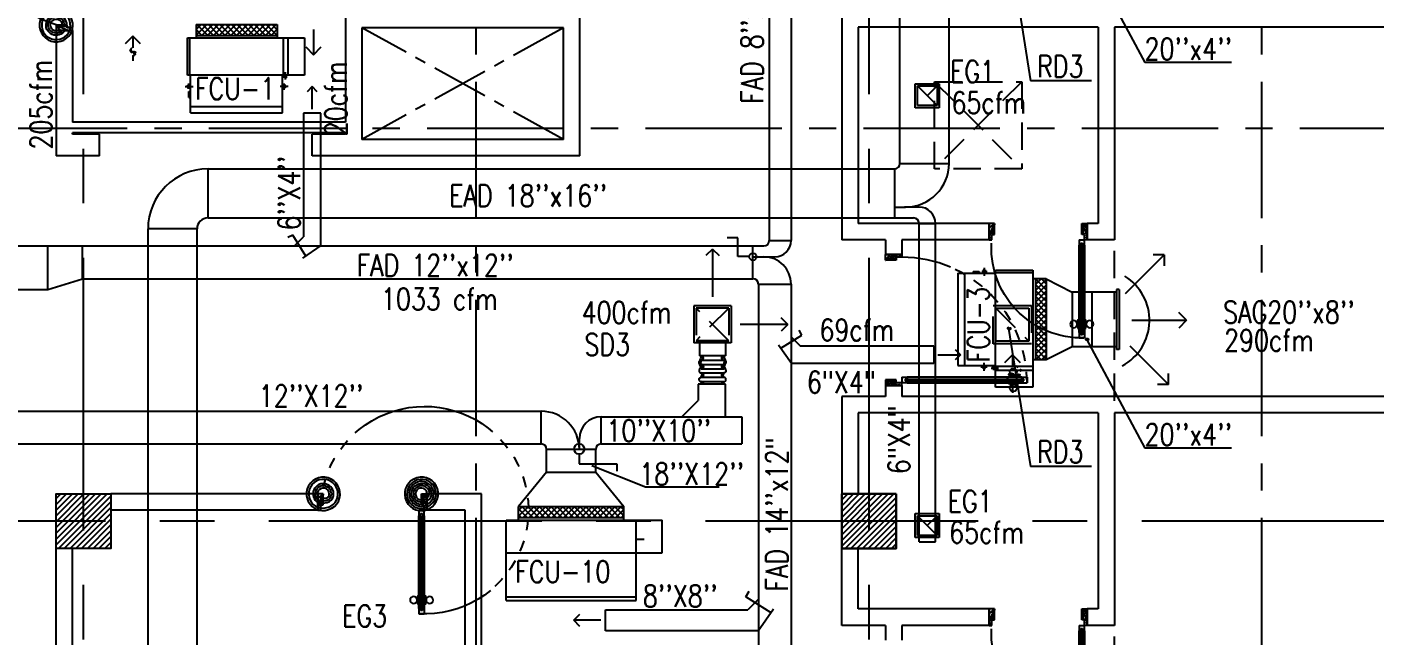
# Model space of a CAD drawing. Extents: x 417866231.7 to 417866328.5, y 43498046.7 to 43498124.2.
# Drawn here: x 417866282.36 to 417866294.72, y 43498089.76 to 43498095.34 of the extents above; entities that cross this region are included whole.
import ezdxf

# ---------------------------------------------------------------- set-up
doc = ezdxf.new("R2010")
doc.units = 0
doc.header["$MEASUREMENT"] = 0
for name, pattern in [('CENTER', [2, 1.25, -0.25, 0.25, -0.25]), ('CENTER2', [1.125, 0.75, -0.125, 0.125, -0.125]), ('CENTERX2', [4, 2.5, -0.5, 0.5, -0.5]), ('HIDDEN', [0.375, 0.25, -0.125])]:
    doc.linetypes.add(name, pattern=pattern)
doc.layers.get('0').update_dxf_attribs({"linetype": 'CONTINUOUS'})
for name, color, linetype in [('AXES', 11, 'CENTERX2'), ('AXES1', 11, 'CENTER'), ('COL', 7, 'CONTINUOUS'), ('DOOR', 9, 'CONTINUOUS'), ('DUCT', 6, 'CONTINUOUS'), ('EXDUCT', 10, 'CONTINUOUS'), ('FCU', 6, 'CONTINUOUS'), ('HAT', 11, 'CONTINUOUS'), ('M-AC-FLEX', 7, 'CONTINUOUS'), ('M-EGU.', 2, 'CONTINUOUS'), ('M-TEXT', 2, 'CONTINUOUS'), ('PSUPPLY', 3, 'HIDDEN'), ('SCD', 2, 'CONTINUOUS'), ('SHAFT', 9, 'CONTINUOUS'), ('TEXT-A', 2, 'CONTINUOUS'), ('WALL', 9, 'CONTINUOUS')]:
    doc.layers.add(name, color=color, linetype=linetype)
doc.styles.add('ROMANS', font='ROMANS.shx', dxfattribs={"width": 0.6})
pattern_1 = [(45, (0, 0), (-26.5165042945, 26.5165042945), [])]

# ---------------------------------------------------------------- blocks, each defined once
blk = doc.blocks.new('DOOR90')
at = {"layer": 'DOOR', "color": 7, "linetype": 'ByBlock'}
for p, q in [((-150, 0), (0, 0)), ((-150, 0), (-150, -25)), ((0, -50), (-114, 0)), ((0, -50), (-40, 0)), ((0, -50), (0, 0)), ((-1000, -25), (-1050, -25)), ((-1050, -75), (-1050, -25)), ((-1050, -25), (-1050, -75)), ((-1000, -75), (-1050, -75)), ((-1000, -42), (-1020, -42)), ((-1020, -42), (-1020, -58)), ((-1000, -58), (-1020, -58)), ((-1000, -25), (-1000, -42)), ((-1000, -58), (-1000, -75)), ((-878, -18), (-968, -18)), ((-968, -25), (-968, -18)), ((-968, -75), (-968, -82)), ((-878, -82), (-968, -82)), ((-955, -9), (-890, -9)), ((-955, -18), (-955, -9)), ((-955, -18), (-890, -18)), ((-955, -82), (-890, -82)), ((-955, -82), (-955, -91)), ((-955, -91), (-890, -91)), ((-890, -18), (-890, -9)), ((-890, -82), (-890, -91)), ((-878, -25), (-878, -18)), ((-878, -75), (-878, -82)), ((-200, -25), (-150, -25)), ((-200, -42), (-200, -25)), ((-180, -42), (-200, -42)), ((-200, -58), (-180, -58)), ((-200, -75), (-200, -58)), ((-150, -75), (-200, -75)), ((-180, -58), (-180, -42)), ((-150, -25), (-100, -25)), ((-150, -75), (-150, -25)), ((-100, -25), (-100, -50)), ((0, -50), (-100, -37)), ((-100, -50), (0, -50)), ((0, -850), (-114, -900)), ((-100, -875), (-100, -850)), ((0, -850), (-100, -863)), ((-100, -850), (0, -850)), ((0, -850), (-40, -900)), ((0, -850), (0, -900)), ((-150, -875), (-100, -875)), ((-150, -900), (-150, -875)), ((-150, -900), (0, -900)), ((0, -900), (-150, -900))]:
    blk.add_line(p, q, dxfattribs=at)
at = {"layer": 'DOOR', "linetype": 'ByBlock'}
for p, q in [((-200, -25), (-1000, -25)), ((-200, -42), (-1000, -42)), ((-200, -58), (-1000, -58)), ((-1000, -75), (-200, -75))]:
    blk.add_line(p, q, dxfattribs=at)
at = {"layer": 'DOOR', "color": 7, "linetype": 'ByBlock'}
for centre in [(-923, 24), (-923, -124)]:
    blk.add_circle(centre, 32.4, dxfattribs=at)
for centre, radius, start, end in [((0, -50), 154, 161.1053, 166.2858), ((0, -50), 94.4, 148.0182, 180), ((0, -50), 134, 158.1598, 169.28), ((0, -50), 114, 154.0838, 167.3774), ((0, -50), 74.4, 137.7764, 180), ((0, -50), 54.4, 113.2074, 180), ((0, -50), 34.4, 90, 180), ((0, -50), 14.4, 90, 180), ((0, -850), 94.4, 180, 211.9818), ((0, -850), 74.4, 180, 222.2236), ((0, -850), 54.4, 180, 246.7926), ((0, -850), 34.4, 180, 270), ((0, -850), 14.4, 180, 270), ((0, -850), 154, 193.7142, 198.8947), ((0, -850), 134, 190.72, 201.8402)]:
    blk.add_arc(centre, radius, start, end, dxfattribs=at)
at = {"layer": 'DOOR', "linetype": 'HIDDEN', "ltscale": 0.5}
blk.add_arc((-222, -50), 828, 178.2701, 275.003, dxfattribs=at)
blk = doc.blocks.new('*X99')
at = {"color": 0}
for p, q in [((245929, 155507), (246411, 155990)), ((245929, 155560), (246358, 155990)), ((245929, 155613), (246305, 155990)), ((245929, 155666), (246252, 155990)), ((245929, 155719), (246199, 155990)), ((245929, 155772), (246146, 155990)), ((245929, 155825), (246093, 155990)), ((245929, 155879), (246040, 155990)), ((245929, 155932), (245987, 155990)), ((245964, 155490), (246429, 155954)), ((246017, 155490), (246429, 155901)), ((246070, 155490), (246429, 155848)), ((246123, 155490), (246429, 155795)), ((246176, 155490), (246429, 155742)), ((246229, 155490), (246429, 155689)), ((246282, 155490), (246429, 155636)), ((246335, 155490), (246429, 155583)), ((246388, 155490), (246429, 155530))]:
    blk.add_line(p, q, dxfattribs=at)
blk = doc.blocks.new('COL50')
at = {"layer": 'COL'}
blk.add_lwpolyline([(-250, 250), (-250, -250), (250, -250), (250, 250)], close=True, dxfattribs=at)
blk = doc.blocks.new('*X73')
at = {"color": 0}
for p, q in [((238729, 155520), (239199, 155990)), ((238729, 155573), (239145, 155990)), ((238729, 155626), (239092, 155990)), ((238729, 155679), (239039, 155990)), ((238729, 155732), (238986, 155990)), ((238729, 155785), (238933, 155990)), ((238729, 155838), (238880, 155990)), ((238729, 155891), (238827, 155990)), ((238729, 155944), (238774, 155990)), ((238752, 155490), (239229, 155967)), ((238805, 155490), (239229, 155914)), ((238858, 155490), (239229, 155861)), ((238911, 155490), (239229, 155808)), ((238964, 155490), (239229, 155755)), ((239017, 155490), (239229, 155702)), ((239070, 155490), (239229, 155649)), ((239123, 155490), (239229, 155596)), ((239176, 155490), (239229, 155542))]:
    blk.add_line(p, q, dxfattribs=at)
blk = doc.blocks.new('DOOR-10')
at = {"layer": 'DOOR', "color": 0, "linetype": 'ByBlock'}
for p, q in [((-83, 1005), (-92, 1005)), ((-92, 1005), (-92, 940)), ((-76, 1018), (-83, 1018)), ((-83, 928), (-83, 1018)), ((-83, 1005), (-83, 940)), ((-26, 1100), (-76, 1100)), ((-76, 1100), (-26, 1100)), ((-76, 1050), (-76, 1100)), ((-59, 1050), (-76, 1050)), ((-43, 1070), (-59, 1070)), ((-59, 1050), (-59, 1070)), ((-43, 1050), (-43, 1070)), ((-26, 1050), (-43, 1050)), ((-26, 1050), (-26, 1100)), ((-26, 1018), (-18, 1018)), ((-18, 928), (-18, 1018)), ((-18, 1005), (-9, 1005)), ((-18, 1005), (-18, 940)), ((-9, 1005), (-9, 940)), ((-83, 940), (-92, 940)), ((-76, 928), (-83, 928)), ((-26, 928), (-18, 928)), ((-18, 940), (-9, 940)), ((-1001, 0), (-1001, 150)), ((-1001, 150), (-976, 150)), ((-1001, 150), (-1001, 0)), ((-976, 150), (-976, 100)), ((-76, 200), (-59, 200)), ((-76, 150), (-76, 200)), ((-76, 150), (-26, 150)), ((-59, 200), (-59, 180)), ((-59, 180), (-43, 180)), ((-43, 200), (-26, 200)), ((-43, 180), (-43, 200)), ((-26, 200), (-26, 150)), ((-1, 150), (-26, 150)), ((-26, 150), (-26, 100)), ((-951, 0), (-1001, 0)), ((-976, 100), (-951, 100)), ((-951, 100), (-951, 0)), ((-51, 100), (-51, 0)), ((-26, 100), (-51, 100)), ((-51, 0), (-1, 0))]:
    blk.add_line(p, q, dxfattribs=at)
at = {"layer": 'DOOR', "linetype": 'ByBlock'}
for p, q in [((-76, 1050), (-76, 200)), ((-59, 200), (-59, 1050)), ((-43, 200), (-43, 1050)), ((-26, 200), (-26, 1050))]:
    blk.add_line(p, q, dxfattribs=at)
at = {"layer": 'DOOR', "color": 9, "linetype": 'ByBlock'}
for p, q in [((-1, 0), (-1, 150)), ((-951, 0), (-1001, 114)), ((-951, 0), (-1001, 40)), ((-951, 0), (-964, 100)), ((-51, 0), (-1, 114)), ((-51, 0), (-37, 100)), ((-51, 0), (-1, 40))]:
    blk.add_line(p, q, dxfattribs=at)
at = {"layer": 'DOOR', "color": 0, "linetype": 'ByBlock'}
for centre in [(-124, 973), (23, 973)]:
    blk.add_circle(centre, 32.4, dxfattribs=at)
at = {"layer": 'DOOR', "linetype": 'HIDDEN', "ltscale": 0.5}
blk.add_arc((-23, 149), 952, 93.1482, 179.9482, dxfattribs=at)
at = {"layer": 'DOOR', "color": 9, "linetype": 'ByBlock'}
for centre, radius, start, end in [((-951, 0), 154, 103.7142, 108.8947), ((-951, 0), 134, 100.72, 111.8402), ((-51, 0), 134, 68.1598, 79.28), ((-51, 0), 154, 71.1053, 76.2858), ((-951, 0), 94.4, 90, 121.9818), ((-951, 0), 74.4, 90, 132.2236), ((-951, 0), 54.4, 90, 156.7926), ((-951, 0), 34.4, 90, 180), ((-951, 0), 14.4, 90, 180), ((-51, 0), 94.4, 58.0182, 90), ((-51, 0), 74.4, 47.7764, 90), ((-51, 0), 54.4, 23.2074, 90), ((-51, 0), 34.4, 0, 90), ((-51, 0), 14.4, 0, 90), ((-51, 0), 114, 64.0838, 77.3774)]:
    blk.add_arc(centre, radius, start, end, dxfattribs=at)
blk = doc.blocks.new('DOOR100')
at = {"layer": 'DOOR', "color": 7, "linetype": 'ByBlock'}
for p, q in [((-75, 1250), (-75, 1300)), ((-75, 1300), (-25, 1300)), ((-25, 1300), (-75, 1300)), ((-58, 1250), (-75, 1250)), ((-58, 1250), (-58, 1270)), ((-42, 1270), (-58, 1270)), ((-42, 1250), (-42, 1270)), ((-25, 1250), (-42, 1250)), ((-25, 1250), (-25, 1300)), ((-91, 1205), (-91, 1140)), ((-82, 1205), (-91, 1205)), ((-82, 1140), (-91, 1140)), ((-82, 1128), (-82, 1218)), ((-75, 1218), (-82, 1218)), ((-82, 1205), (-82, 1140)), ((-75, 1128), (-82, 1128)), ((-25, 1218), (-18, 1218)), ((-25, 1128), (-18, 1128)), ((-18, 1128), (-18, 1218)), ((-18, 1205), (-18, 1140)), ((-18, 1205), (-9, 1205)), ((-18, 1140), (-9, 1140)), ((-9, 1205), (-9, 1140)), ((-1200, 0), (-1200, 150)), ((-1200, 150), (-1175, 150)), ((-1200, 150), (-1200, 0)), ((-1175, 150), (-1175, 100)), ((-75, 200), (-58, 200)), ((-75, 150), (-75, 200)), ((-75, 150), (-25, 150)), ((-58, 200), (-58, 180)), ((-58, 180), (-42, 180)), ((-42, 200), (-25, 200)), ((-42, 180), (-42, 200)), ((-25, 200), (-25, 150)), ((0, 150), (-25, 150)), ((-25, 150), (-25, 100)), ((0, 0), (0, 150)), ((0, 150), (0, 0)), ((-1150, 0), (-1200, 114)), ((-1150, 0), (-1200, 40)), ((-1150, 0), (-1200, 0)), ((-1175, 100), (-1150, 100)), ((-1150, 0), (-1163, 100)), ((-1150, 100), (-1150, 0)), ((-50, 0), (0, 114)), ((-50, 100), (-50, 0)), ((-50, 0), (-37, 100)), ((-25, 100), (-50, 100)), ((-50, 0), (0, 40)), ((-50, 0), (0, 0))]:
    blk.add_line(p, q, dxfattribs=at)
at = {"layer": 'DOOR', "linetype": 'ByBlock'}
for p, q in [((-75, 1250), (-75, 200)), ((-58, 200), (-58, 1250)), ((-42, 200), (-42, 1250)), ((-25, 200), (-25, 1250))]:
    blk.add_line(p, q, dxfattribs=at)
at = {"layer": 'DOOR', "color": 7, "linetype": 'ByBlock'}
for centre in [(-124, 1173), (24, 1173)]:
    blk.add_circle(centre, 32.4, dxfattribs=at)
at = {"layer": 'DOOR', "linetype": 'HIDDEN', "ltscale": 0.5}
blk.add_arc((-25, 150), 1150, 90, 180, dxfattribs=at)
at = {"layer": 'DOOR', "color": 7, "linetype": 'ByBlock'}
for centre, radius, start, end in [((-1150, 0), 154, 103.7142, 108.8947), ((-1150, 0), 134, 100.72, 111.8402), ((-50, 0), 134, 68.1598, 79.28), ((-50, 0), 154, 71.1053, 76.2858), ((-1150, 0), 94.4, 90, 121.9818), ((-1150, 0), 74.4, 90, 132.2236), ((-1150, 0), 54.4, 90, 156.7926), ((-1150, 0), 34.4, 90, 180), ((-1150, 0), 14.4, 90, 180), ((-50, 0), 94.4, 58.0182, 90), ((-50, 0), 74.4, 47.7764, 90), ((-50, 0), 54.4, 23.2074, 90), ((-50, 0), 34.4, 0, 90), ((-50, 0), 14.4, 0, 90), ((-50, 0), 114, 64.0838, 77.3774)]:
    blk.add_arc(centre, radius, start, end, dxfattribs=at)
blk = doc.blocks.new('*X31')
at = {"color": 0}
for p, q in [((-750, 2538), (-672, 2616)), ((-750, 2591), (-725, 2616)), ((-660, 2516), (-750, 2606)), ((-719, 2516), (-619, 2616)), ((-607, 2516), (-707, 2616)), ((-666, 2516), (-566, 2616)), ((-554, 2516), (-654, 2616)), ((-613, 2516), (-513, 2616)), ((-501, 2516), (-601, 2616)), ((-560, 2516), (-460, 2616)), ((-448, 2516), (-548, 2616)), ((-507, 2516), (-407, 2616)), ((-394, 2516), (-494, 2616)), ((-454, 2516), (-354, 2616)), ((-341, 2516), (-441, 2616)), ((-401, 2516), (-301, 2616)), ((-288, 2516), (-388, 2616)), ((-348, 2516), (-248, 2616)), ((-235, 2516), (-335, 2616)), ((-295, 2516), (-195, 2616)), ((-182, 2516), (-282, 2616)), ((-242, 2516), (-142, 2616)), ((-129, 2516), (-229, 2616)), ((-189, 2516), (-89, 2616)), ((-76, 2516), (-176, 2616)), ((-136, 2516), (-36, 2616)), ((-23, 2516), (-123, 2616)), ((-83, 2516), (17, 2616)), ((30, 2516), (-70, 2616)), ((-30, 2516), (70, 2616)), ((83, 2516), (-17, 2616)), ((23, 2516), (123, 2616)), ((136, 2516), (36, 2616)), ((76, 2516), (176, 2616)), ((189, 2516), (89, 2616)), ((129, 2516), (215, 2601)), ((215, 2543), (142, 2616)), ((215, 2596), (195, 2616)), ((-713, 2516), (-750, 2553)), ((182, 2516), (215, 2548))]:
    blk.add_line(p, q, dxfattribs=at)
blk = doc.blocks.new('WAP16')
at = {"color": 6}
for p, q in [((-597, 0), (-597, -737)), ((-597, 0), (597, 0)), ((597, 0), (597, -737)), ((-597, -437), (597, -437)), ((-597, -737), (597, -737))]:
    blk.add_line(p, q, dxfattribs=at)
at = {"color": 3}
for p, q in [((-597, -32), (597, -32)), ((597, -437), (835, -437)), ((835, -437), (835, -737)), ((597, -562), (670, -562)), ((-482, -737), (-482, -862)), ((482, -737), (482, -862)), ((597, -737), (835, -737)), ((-482, -762), (482, -762)), ((-482, -862), (482, -862))]:
    blk.add_line(p, q, dxfattribs=at)
at = {"color": 11}
blk.add_blockref('*X31', (268, -3378), dxfattribs=at)
blk = doc.blocks.new('*X29')
at = {"color": 0}
for p, q in [((16890, -2467), (16943, -2414)), ((16890, -2520), (16990, -2420)), ((16990, -2565), (16890, -2465)), ((16990, -2512), (16892, -2414)), ((16990, -2459), (16945, -2414)), ((16890, -2573), (16990, -2473)), ((16990, -2619), (16890, -2519)), ((16890, -2626), (16990, -2526)), ((16990, -2672), (16890, -2572)), ((16890, -2679), (16990, -2579)), ((16990, -2725), (16890, -2625)), ((16890, -2732), (16990, -2632)), ((16990, -2778), (16890, -2678)), ((16890, -2785), (16990, -2685)), ((16990, -2831), (16890, -2731)), ((16890, -2838), (16990, -2738)), ((16990, -2884), (16890, -2784)), ((16890, -2891), (16990, -2791)), ((16990, -2937), (16890, -2837)), ((16890, -2944), (16990, -2844)), ((16990, -2990), (16890, -2890)), ((16890, -2997), (16990, -2897)), ((16990, -3043), (16890, -2943)), ((16890, -3050), (16990, -2950)), ((16990, -3096), (16890, -2996)), ((16890, -3103), (16990, -3003)), ((16990, -3149), (16890, -3049)), ((16892, -3155), (16990, -3056)), ((16944, -3155), (16890, -3102)), ((16945, -3155), (16990, -3109))]:
    blk.add_line(p, q, dxfattribs=at)
blk = doc.blocks.new('WHE06')
at = {"color": 3}
for p, q in [((689, 622), (346, 622)), ((346, 622), (346, 469)), ((689, 469), (689, 622)), ((60, -422), (60, 422)), ((212, 437), (269, 437)), ((232, 452), (232, 422)), ((232, 452), (252, 452)), ((242, 472), (242, 399)), ((252, 452), (252, 422)), ((305, 448), (373, 448)), ((321, 458), (321, 438)), ((321, 458), (346, 458)), ((321, 438), (346, 438)), ((346, 430), (689, 430)), ((811, 371), (689, 371)), ((711, -371), (711, 371)), ((811, -371), (811, 371)), ((811, -371), (689, -371)), ((142, -437), (142, -422)), ((142, -437), (197, -437)), ((197, -437), (197, -422)), ((221, -437), (269, -437)), ((232, -452), (232, -422)), ((232, -452), (252, -452)), ((242, -472), (242, -399)), ((252, -452), (252, -422)), ((346, -430), (689, -430))]:
    blk.add_line(p, q, dxfattribs=at)
at = {"color": 6}
for p, q in [((0, -422), (0, 422)), ((0, 422), (346, 422)), ((346, 469), (346, -451)), ((689, 469), (346, 469)), ((689, -451), (689, 469)), ((0, -422), (346, -422)), ((346, -451), (689, -451))]:
    blk.add_line(p, q, dxfattribs=at)
at = {"color": 11}
blk.add_blockref('*X29', (-16179, 2784), dxfattribs=at)
blk = doc.blocks.new('*X41')
at = {"color": 0}
for p, q in [((16890, -2467), (16943, -2414)), ((16890, -2520), (16990, -2420)), ((16990, -2565), (16890, -2465)), ((16990, -2512), (16892, -2414)), ((16990, -2459), (16945, -2414)), ((16890, -2573), (16990, -2473)), ((16990, -2619), (16890, -2519)), ((16890, -2626), (16990, -2526)), ((16990, -2672), (16890, -2572)), ((16890, -2679), (16990, -2579)), ((16990, -2725), (16890, -2625)), ((16890, -2732), (16990, -2632)), ((16990, -2778), (16890, -2678)), ((16890, -2785), (16990, -2685)), ((16990, -2831), (16890, -2731)), ((16890, -2838), (16990, -2738)), ((16990, -2884), (16890, -2784)), ((16890, -2891), (16990, -2791)), ((16990, -2937), (16890, -2837)), ((16890, -2944), (16990, -2844)), ((16990, -2990), (16890, -2890)), ((16890, -2997), (16990, -2897)), ((16990, -3043), (16890, -2943)), ((16890, -3050), (16990, -2950)), ((16990, -3096), (16890, -2996)), ((16890, -3103), (16990, -3003)), ((16990, -3149), (16890, -3049)), ((16892, -3155), (16990, -3056)), ((16944, -3155), (16890, -3102)), ((16945, -3155), (16990, -3109))]:
    blk.add_line(p, q, dxfattribs=at)

msp = doc.modelspace()

# ---------------------------------------------------------------- hatches: boundary and pattern name
at = {"layer": 'HAT'}
h = msp.add_hatch(dxfattribs=at)
h.set_pattern_fill('ANSI31', color=256, scale=300, style=0)
h.set_pattern_definition(pattern_1)
h.paths.add_polyline_path([(417866283.467, 43498090.722), (417866283.817, 43498090.722), (417866283.817, 43498091.022), (417866283.467, 43498091.022)])
h = msp.add_hatch(dxfattribs=at)
h.set_pattern_fill('ANSI31', color=256, scale=300, style=0)
h.set_pattern_definition(pattern_1)
h.paths.add_polyline_path([(417866283.837, 43498090.722), (417866284.187, 43498090.722), (417866284.187, 43498091.022), (417866283.837, 43498091.022)])
h = msp.add_hatch(dxfattribs=at)
h.set_pattern_fill('ANSI31', color=256, scale=300, style=0)
h.set_pattern_definition(pattern_1)
h.paths.add_polyline_path([(417866291.037, 43498090.722), (417866291.037, 43498091.022), (417866290.737, 43498091.022), (417866290.737, 43498090.722)])
h.paths.add_polyline_path([(417866291.337, 43498090.722), (417866291.337, 43498091.022), (417866291.037, 43498091.022), (417866291.037, 43498090.722)])
h = msp.add_hatch(dxfattribs=at)
h.set_pattern_fill('ANSI31', color=256, scale=300, style=0)
h.set_pattern_definition(pattern_1)
h.paths.add_polyline_path([(417866283.467, 43498090.402), (417866283.817, 43498090.402), (417866283.817, 43498090.702), (417866283.467, 43498090.702)])
h = msp.add_hatch(dxfattribs=at)
h.set_pattern_fill('ANSI31', color=256, scale=300, style=0)
h.set_pattern_definition(pattern_1)
h.paths.add_polyline_path([(417866283.837, 43498090.402), (417866284.187, 43498090.402), (417866284.187, 43498090.702), (417866283.837, 43498090.702)])
h = msp.add_hatch(dxfattribs=at)
h.set_pattern_fill('ANSI31', color=256, scale=300, style=0)
h.set_pattern_definition(pattern_1)
h.paths.add_polyline_path([(417866291.037, 43498090.402), (417866291.037, 43498090.702), (417866290.737, 43498090.702), (417866290.737, 43498090.402)])
h.paths.add_polyline_path([(417866291.337, 43498090.402), (417866291.337, 43498090.702), (417866291.037, 43498090.702), (417866291.037, 43498090.402)])

# ---------------------------------------------------------------- linework, layer by layer
at = {"layer": 'AXES'}
for p, q in [((417866282.879, 43498046.724), (417866282.879, 43498123.537)), ((417866290.079, 43498046.724), (417866290.079, 43498123.537)), ((417866307.079, 43498090.809), (417866239.039, 43498090.809))]:
    msp.add_line(p, q, dxfattribs=at)
at = {"layer": 'AXES1'}
for p, q in [((417866286.479, 43498053.589), (417866286.479, 43498112.409)), ((417866293.679, 43498053.589), (417866293.679, 43498112.409)), ((417866297.279, 43498094.409), (417866239.039, 43498094.409))]:
    msp.add_line(p, q, dxfattribs=at)
at = {"layer": 'DUCT', "linetype": 'ByBlock'}
for p, q in [((417866289.165, 43498099.302), (417866289.165, 43498093.383)), ((417866289.365, 43498099.292), (417866289.365, 43498093.383)), ((417866288.878, 43498093.408), (417866288.778, 43498093.408)), ((417866288.878, 43498093.236), (417866288.878, 43498093.408)), ((417866289.165, 43498093.383), (417866289.365, 43498093.383)), ((417866273.375, 43498093.333), (417866289.115, 43498093.333)), ((417866282.553, 43498092.933), (417866282.553, 43498093.333)), ((417866282.869, 43498093.033), (417866282.869, 43498093.333)), ((417866288.979, 43498093.236), (417866288.878, 43498093.236)), ((417866289.015, 43498093.033), (417866289.015, 43498093.333)), ((417866289.015, 43498093.233), (417866289.215, 43498093.233)), ((417866282.553, 43498092.933), (417866282.869, 43498093.033)), ((417866282.869, 43498093.033), (417866289.015, 43498093.033)), ((417866289.065, 43498092.983), (417866289.065, 43498089.662)), ((417866289.065, 43498092.983), (417866289.365, 43498092.983)), ((417866289.365, 43498092.983), (417866289.365, 43498084.496)), ((417866273.271, 43498092.933), (417866282.553, 43498092.933)), ((417866280.792, 43498091.817), (417866287.074, 43498091.817)), ((417866287.074, 43498091.517), (417866287.074, 43498091.817)), ((417866287.624, 43498091.517), (417866287.624, 43498091.767)), ((417866287.624, 43498091.767), (417866288.912, 43498091.767)), ((417866288.912, 43498091.767), (417866288.912, 43498091.517)), ((417866280.792, 43498091.517), (417866287.074, 43498091.517)), ((417866287.424, 43498091.467), (417866287.424, 43498091.567)), ((417866287.624, 43498091.517), (417866288.912, 43498091.517)), ((417866287.124, 43498091.258), (417866287.124, 43498091.467)), ((417866287.574, 43498091.467), (417866287.124, 43498091.467)), ((417866287.423, 43498091.424), (417866287.423, 43498091.336)), ((417866287.574, 43498091.258), (417866287.574, 43498091.467)), ((417866287.124, 43498091.258), (417866286.866, 43498090.944)), ((417866287.124, 43498091.258), (417866287.574, 43498091.258)), ((417866287.423, 43498091.336), (417866287.767, 43498091.336)), ((417866287.539, 43498091.32), (417866288.03, 43498091.123)), ((417866287.574, 43498091.258), (417866287.831, 43498090.944)), ((417866287.767, 43498091.336), (417866287.767, 43498091.268)), ((417866288.03, 43498091.123), (417866288.706, 43498091.123))]:
    msp.add_line(p, q, dxfattribs=at)
at = {"layer": 'DUCT'}
for p, q in [((417866285.055, 43498094.552), (417866284.895, 43498094.552)), ((417866284.895, 43498094.552), (417866284.895, 43498093.417)), ((417866285.055, 43498093.337), (417866285.055, 43498094.552)), ((417866284.796, 43498093.432), (417866284.751, 43498093.409)), ((417866284.796, 43498093.432), (417866284.796, 43498093.432)), ((417866284.916, 43498093.24), (417866284.796, 43498093.432)), ((417866284.815, 43498093.337), (417866284.895, 43498093.417)), ((417866285.055, 43498093.337), (417866284.887, 43498093.22)), ((417866289.336, 43498092.614), (417866289.274, 43498092.675)), ((417866289.336, 43498092.614), (417866289.274, 43498092.675)), ((417866289.336, 43498092.614), (417866289.274, 43498092.553)), ((417866289.336, 43498092.614), (417866289.274, 43498092.553)), ((417866289.271, 43498092.395), (417866289.462, 43498092.515)), ((417866289.368, 43498092.496), (417866289.448, 43498092.416)), ((417866289.462, 43498092.515), (417866289.439, 43498092.56)), ((417866289.462, 43498092.515), (417866289.462, 43498092.515)), ((417866289.368, 43498092.256), (417866289.25, 43498092.424)), ((417866289.448, 43498092.416), (417866290.674, 43498092.416)), ((417866290.674, 43498092.416), (417866290.674, 43498092.256)), ((417866290.869, 43498092.384), (417866290.917, 43498092.336)), ((417866288.764, 43498092.324), (417866288.524, 43498092.324)), ((417866290.674, 43498092.256), (417866289.368, 43498092.256)), ((417866290.709, 43498092.336), (417866290.917, 43498092.336)), ((417866290.917, 43498092.336), (417866290.869, 43498092.289)), ((417866288.514, 43498092.067), (417866288.514, 43498091.917)), ((417866288.764, 43498092.067), (417866288.514, 43498092.067)), ((417866288.764, 43498091.767), (417866288.764, 43498092.067)), ((417866288.364, 43498091.767), (417866288.514, 43498091.917)), ((417866288.951, 43498090.114), (417866288.979, 43498090.168)), ((417866288.951, 43498090.114), (417866288.951, 43498090.114)), ((417866289.181, 43498089.97), (417866288.951, 43498090.114)), ((417866289.064, 43498090.092), (417866288.968, 43498089.996)), ((417866289.064, 43498089.804), (417866289.205, 43498090.005)), ((417866287.663, 43498089.804), (417866287.663, 43498089.996)), ((417866287.663, 43498089.996), (417866288.968, 43498089.996)), ((417866289.064, 43498089.804), (417866287.663, 43498089.804))]:
    msp.add_line(p, q, dxfattribs=at)
at = {"layer": 'DUCT', "linetype": 'Continuous'}
for p, q in [((417866291.704, 43498093.031), (417866291.94, 43498092.908)), ((417866292.122, 43498092.908), (417866291.94, 43498092.908)), ((417866291.94, 43498092.908), (417866291.94, 43498092.408)), ((417866292.122, 43498092.908), (417866292.122, 43498092.408)), ((417866292.347, 43498092.908), (417866292.122, 43498092.908)), ((417866291.94, 43498092.408), (417866291.704, 43498092.29)), ((417866292.122, 43498092.408), (417866291.94, 43498092.408)), ((417866292.347, 43498092.408), (417866292.122, 43498092.408))]:
    msp.add_line(p, q, dxfattribs=at)
at = {"layer": 'DUCT', "linetype": 'ByBlock'}
for centre, radius in [((417866289.015, 43498093.234), 0.0334), ((417866287.423, 43498091.471), 0.0466)]:
    msp.add_circle(centre, radius, dxfattribs=at)
for centre, radius, start, end in [((417866289.115, 43498093.383), 0.05, 270, 0), ((417866289.215, 43498093.383), 0.15, 270, 0), ((417866289.115, 43498092.983), 0.25, 0, 90), ((417866289.015, 43498092.983), 0.05, 0, 90), ((417866287.074, 43498091.467), 0.35, 0, 90), ((417866287.624, 43498091.567), 0.2, 90, 180), ((417866287.074, 43498091.467), 0.05, 0, 90), ((417866287.624, 43498091.467), 0.05, 90, 180)]:
    msp.add_arc(centre, radius, start, end, dxfattribs=at)
at = {"layer": 'EXDUCT', "linetype": 'ByBlock'}
for p, q in [((417866290.813, 43498094.09), (417866290.813, 43498105.709)), ((417866290.363, 43498094.09), (417866290.363, 43498100.214)), ((417866290.363, 43498094.09), (417866290.813, 43498094.09)), ((417866284.02, 43498093.59), (417866284.02, 43498094.04)), ((417866284.02, 43498094.04), (417866290.313, 43498094.04)), ((417866290.313, 43498094.04), (417866290.313, 43498093.59)), ((417866284.02, 43498093.59), (417866290.488, 43498093.59)), ((417866290.313, 43498093.69), (417866290.413, 43498093.69)), ((417866290.538, 43498093.69), (417866290.405, 43498093.69)), ((417866283.47, 43498088.387), (417866283.47, 43498093.49)), ((417866283.92, 43498093.49), (417866283.47, 43498093.49)), ((417866283.92, 43498088.387), (417866283.92, 43498093.49)), ((417866290.538, 43498093.54), (417866290.688, 43498093.54)), ((417866290.538, 43498090.621), (417866290.538, 43498093.54)), ((417866290.688, 43498090.621), (417866290.688, 43498093.54)), ((417866290.538, 43498090.621), (417866290.688, 43498090.621))]:
    msp.add_line(p, q, dxfattribs=at)
for centre, radius, start, end in [((417866290.313, 43498094.09), 0.05, 270, 0), ((417866290.413, 43498094.09), 0.4, 270, 0), ((417866284.02, 43498093.49), 0.55, 90, 180), ((417866284.02, 43498093.49), 0.1, 90, 180), ((417866290.488, 43498093.54), 0.05, 0, 90), ((417866290.538, 43498093.54), 0.15, 0, 90)]:
    msp.add_arc(centre, radius, start, end, dxfattribs=at)
at = {"layer": 'FCU', "color": 3}
for p, q in [((417866291.035, 43498093.098), (417866291.035, 43498093.083)), ((417866291.035, 43498093.098), (417866291.09, 43498093.098)), ((417866291.09, 43498093.098), (417866291.09, 43498093.083)), ((417866291.114, 43498093.098), (417866291.162, 43498093.098)), ((417866291.125, 43498093.113), (417866291.145, 43498093.113)), ((417866291.125, 43498093.113), (417866291.125, 43498093.083)), ((417866291.135, 43498093.133), (417866291.135, 43498093.06)), ((417866291.145, 43498093.113), (417866291.145, 43498093.083)), ((417866290.953, 43498093.083), (417866290.953, 43498092.238)), ((417866291.239, 43498093.091), (417866291.582, 43498093.091)), ((417866291.704, 43498093.031), (417866291.582, 43498093.031)), ((417866291.604, 43498093.031), (417866291.604, 43498092.29)), ((417866291.704, 43498093.031), (417866291.704, 43498092.29)), ((417866291.125, 43498092.208), (417866291.125, 43498092.238)), ((417866291.135, 43498092.188), (417866291.135, 43498092.261)), ((417866291.145, 43498092.208), (417866291.145, 43498092.238)), ((417866291.239, 43498092.23), (417866291.582, 43498092.23)), ((417866291.704, 43498092.29), (417866291.582, 43498092.29)), ((417866291.105, 43498092.223), (417866291.162, 43498092.223)), ((417866291.125, 43498092.208), (417866291.145, 43498092.208)), ((417866291.198, 43498092.213), (417866291.266, 43498092.213)), ((417866291.214, 43498092.203), (417866291.214, 43498092.223)), ((417866291.214, 43498092.223), (417866291.239, 43498092.223)), ((417866291.214, 43498092.203), (417866291.239, 43498092.203)), ((417866291.239, 43498092.039), (417866291.239, 43498092.191)), ((417866291.582, 43498092.191), (417866291.582, 43498092.039)), ((417866291.582, 43498092.039), (417866291.239, 43498092.039))]:
    msp.add_line(p, q, dxfattribs=at)
at = {"layer": 'FCU', "color": 6}
for p, q in [((417866291.239, 43498092.191), (417866291.239, 43498093.111)), ((417866291.239, 43498093.111), (417866291.582, 43498093.111)), ((417866291.582, 43498093.111), (417866291.582, 43498092.191)), ((417866290.893, 43498093.083), (417866290.893, 43498092.238)), ((417866290.893, 43498093.083), (417866291.239, 43498093.083)), ((417866290.893, 43498092.238), (417866291.239, 43498092.238)), ((417866291.582, 43498092.191), (417866291.239, 43498092.191))]:
    msp.add_line(p, q, dxfattribs=at)
at = {"layer": 'M-AC-FLEX', "color": 11}
for p, q in [((417866288.541, 43498092.285), (417866288.748, 43498092.285)), ((417866288.541, 43498092.246), (417866288.748, 43498092.246)), ((417866288.541, 43498092.207), (417866288.748, 43498092.207)), ((417866288.541, 43498092.168), (417866288.748, 43498092.168)), ((417866288.541, 43498092.168), (417866288.748, 43498092.168)), ((417866288.541, 43498092.129), (417866288.748, 43498092.129)), ((417866288.541, 43498092.129), (417866288.748, 43498092.129)), ((417866288.541, 43498092.09), (417866288.748, 43498092.09))]:
    msp.add_line(p, q, dxfattribs=at)
at = {"layer": 'M-AC-FLEX'}
for points in [[(417866288.541, 43498092.324, -1), (417866288.541, 43498092.285, 1), (417866288.541, 43498092.246)], [(417866288.541, 43498092.207, 1), (417866288.541, 43498092.246, -1), (417866288.541, 43498092.285)], [(417866288.541, 43498092.285, 1), (417866288.541, 43498092.246)], [(417866288.541, 43498092.246, -1), (417866288.541, 43498092.285)], [(417866288.541, 43498092.246, -1), (417866288.541, 43498092.207, 1), (417866288.541, 43498092.168, -1), (417866288.541, 43498092.129, 0.008922), (417866288.54, 43498092.129, 0.008922)], [(417866288.748, 43498092.324, 1), (417866288.748, 43498092.285, -1), (417866288.748, 43498092.246)], [(417866288.748, 43498092.207, -1), (417866288.748, 43498092.246, 1), (417866288.748, 43498092.285)], [(417866288.748, 43498092.246, 1), (417866288.748, 43498092.207, -1), (417866288.748, 43498092.168, 1), (417866288.748, 43498092.129, -0.008922), (417866288.749, 43498092.129, -0.008922)], [(417866288.748, 43498092.285, -1.000001), (417866288.748, 43498092.246)], [(417866288.748, 43498092.246, 1.000001), (417866288.748, 43498092.285)], [(417866288.56, 43498092.067, 0.461902), (417866288.541, 43498092.09, -1), (417866288.541, 43498092.129, 1), (417866288.541, 43498092.168, -0.008922), (417866288.54, 43498092.168)], [(417866288.729, 43498092.067, -0.461902), (417866288.748, 43498092.09, 1), (417866288.748, 43498092.129, -1), (417866288.748, 43498092.168, 0.008922), (417866288.749, 43498092.168)], [(417866288.541, 43498092.09, -0.461902), (417866288.56, 43498092.067, -0.461902)], [(417866288.748, 43498092.09, 0.461902), (417866288.729, 43498092.067, 0.461902)]]:
    msp.add_lwpolyline(points, format="xyb", dxfattribs=at)
at = {"layer": 'M-EGU.'}
for p, q in [((417866283.331, 43498095.256), (417866283.26, 43498095.185)), ((417866283.402, 43498095.185), (417866283.331, 43498095.256)), ((417866283.331, 43498095.256), (417866283.331, 43498095.149)), ((417866284.987, 43498095.318), (417866284.987, 43498095.087)), ((417866283.331, 43498095.074), (417866283.331, 43498095.031)), ((417866284.916, 43498095.158), (417866284.987, 43498095.087)), ((417866284.987, 43498095.087), (417866285.058, 43498095.158)), ((417866284.975, 43498094.794), (417866284.928, 43498094.747)), ((417866285.022, 43498094.747), (417866284.975, 43498094.794)), ((417866284.975, 43498094.586), (417866284.975, 43498094.794)), ((417866288.644, 43498093.305), (417866288.583, 43498093.244)), ((417866288.644, 43498093.305), (417866288.644, 43498092.866)), ((417866288.644, 43498093.305), (417866288.705, 43498093.244)), ((417866288.815, 43498092.784), (417866288.474, 43498092.784)), ((417866288.474, 43498092.784), (417866288.474, 43498092.444)), ((417866288.815, 43498092.784), (417866288.815, 43498092.444)), ((417866291.243, 43498092.761), (417866291.543, 43498092.761)), ((417866291.243, 43498092.461), (417866291.243, 43498092.761)), ((417866291.543, 43498092.761), (417866291.543, 43498092.461)), ((417866289.336, 43498092.614), (417866288.897, 43498092.614)), ((417866288.815, 43498092.444), (417866288.474, 43498092.444)), ((417866288.524, 43498092.444), (417866288.524, 43498092.324)), ((417866288.764, 43498092.444), (417866288.764, 43498092.324)), ((417866291.543, 43498092.461), (417866291.243, 43498092.461)), ((417866291.323, 43498092.263), (417866291.394, 43498092.334)), ((417866291.394, 43498092.334), (417866291.464, 43498092.263)), ((417866291.394, 43498092.334), (417866291.394, 43498092.233)), ((417866291.394, 43498092.074), (417866291.394, 43498091.985)), ((417866287.372, 43498089.9), (417866287.429, 43498089.956)), ((417866287.621, 43498089.9), (417866287.372, 43498089.9)), ((417866287.429, 43498089.843), (417866287.372, 43498089.9))]:
    msp.add_line(p, q, dxfattribs=at)
at = {"layer": 'M-EGU.', "linetype": 'HIDDEN'}
for p, q in [((417866292.329, 43498091.913), (417866292.329, 43498093.368)), ((417866292.329, 43498091.913), (417866292.329, 43498093.326)), ((417866288.795, 43498092.764), (417866288.494, 43498092.764)), ((417866288.795, 43498092.764), (417866288.494, 43498092.464)), ((417866288.795, 43498092.464), (417866288.494, 43498092.764)), ((417866288.494, 43498092.764), (417866288.494, 43498092.464)), ((417866288.795, 43498092.764), (417866288.795, 43498092.464)), ((417866291.218, 43498092.786), (417866291.568, 43498092.786)), ((417866291.218, 43498092.436), (417866291.218, 43498092.786)), ((417866291.243, 43498092.761), (417866291.543, 43498092.461)), ((417866291.568, 43498092.786), (417866291.568, 43498092.436)), ((417866288.795, 43498092.464), (417866288.494, 43498092.464)), ((417866291.568, 43498092.436), (417866291.218, 43498092.436)), ((417866292.329, 43498088.378), (417866292.329, 43498089.833)), ((417866292.329, 43498088.378), (417866292.329, 43498089.791))]:
    msp.add_line(p, q, dxfattribs=at)
at = {"layer": 'M-EGU.', "color": 2}
for p, q in [((417866292.431, 43498092.898), (417866292.785, 43498093.251)), ((417866292.785, 43498093.251), (417866292.685, 43498093.251)), ((417866292.785, 43498093.251), (417866292.785, 43498093.151)), ((417866292.488, 43498092.651), (417866292.988, 43498092.651)), ((417866292.988, 43498092.651), (417866292.918, 43498092.722)), ((417866292.988, 43498092.651), (417866292.918, 43498092.58)), ((417866292.471, 43498092.418), (417866292.825, 43498092.064)), ((417866292.825, 43498092.064), (417866292.825, 43498092.164)), ((417866292.825, 43498092.064), (417866292.725, 43498092.064))]:
    msp.add_line(p, q, dxfattribs=at)
at = {"layer": 'M-EGU.', "color": 7}
for p, q in [((417866292.372, 43498092.933), (417866292.347, 43498092.933)), ((417866292.347, 43498092.933), (417866292.347, 43498092.383)), ((417866292.372, 43498092.933), (417866292.372, 43498092.383)), ((417866292.372, 43498092.383), (417866292.347, 43498092.383))]:
    msp.add_line(p, q, dxfattribs=at)
at = {"layer": 'M-EGU.'}
msp.add_lwpolyline([(417866283.331, 43498095.074, 0.187862), (417866283.35, 43498095.085, 0.202645), (417866283.355, 43498095.105, 0.616915), (417866283.329, 43498095.113, -0.668708), (417866283.306, 43498095.123, -0.194285), (417866283.313, 43498095.141, -0.186051), (417866283.331, 43498095.149)], format="xyb", dxfattribs=at)
for centre, radius, start, end in [((417866291.406, 43498092.164), 0.0704, 56.0679, 99.9416), ((417866291.384, 43498092.13), 0.0355, 39.0979, 184.6011), ((417866291.403, 43498092.131), 0.0545, 184.6012, 220.2112), ((417866291.439, 43498092.174), 0.0345, 219.098, 10.0907), ((417866291.409, 43498092.169), 0.0644, 10.0907, 56.0679), ((417866291.419, 43498092.145), 0.0752, 220.2111, 250.3796)]:
    msp.add_arc(centre, radius, start, end, dxfattribs=at)
at = {"layer": 'M-EGU.', "color": 2}
msp.add_ellipse((417866292.173, 43498092.651), major_axis=(-0.337, 0.337), ratio=1, start_param=2.854132, end_param=4.941637, dxfattribs=at)
at = {"layer": 'PSUPPLY', "color": 4, "linetype": 'Continuous'}
for p, q in [((417866291.359, 43498096.112), (417866291.558, 43498094.847)), ((417866292.072, 43498096.013), (417866292.606, 43498095.015)), ((417866293.401, 43498095.015), (417866292.606, 43498095.015)), ((417866292.117, 43498094.847), (417866291.558, 43498094.847)), ((417866291.359, 43498092.577), (417866291.558, 43498091.312)), ((417866292.072, 43498092.478), (417866292.606, 43498091.479)), ((417866293.401, 43498091.479), (417866292.606, 43498091.479)), ((417866292.117, 43498091.312), (417866291.558, 43498091.312))]:
    msp.add_line(p, q, dxfattribs=at)
for centre, ratio, start_param, end_param in [((417866291.363, 43498092.577), 1, -0.785398, 2.356194), ((417866291.363, 43498092.577), 0.999996, 2.356193, 5.497785), ((417866292.077, 43498092.476), 1, -0.785398, 2.356194), ((417866292.077, 43498092.476), 1, 2.356194, 5.497787)]:
    msp.add_ellipse(centre, major_axis=(-0.00884, 0.00884), ratio=ratio, start_param=start_param, end_param=end_param, dxfattribs=at)
at = {"layer": 'SCD', "linetype": 'HIDDEN'}
for p, q in [((417866290.503, 43498094.82), (417866290.723, 43498094.82)), ((417866290.503, 43498094.6), (417866290.503, 43498094.82)), ((417866290.523, 43498094.8), (417866290.703, 43498094.62)), ((417866290.723, 43498094.82), (417866290.723, 43498094.6)), ((417866290.723, 43498094.6), (417866290.503, 43498094.6)), ((417866290.503, 43498090.659), (417866290.503, 43498090.879)), ((417866290.503, 43498090.879), (417866290.723, 43498090.879)), ((417866290.723, 43498090.879), (417866290.723, 43498090.659)), ((417866290.523, 43498090.859), (417866290.703, 43498090.679)), ((417866290.723, 43498090.659), (417866290.503, 43498090.659))]:
    msp.add_line(p, q, dxfattribs=at)
at = {"layer": 'SCD'}
for p, q in [((417866290.523, 43498094.8), (417866290.703, 43498094.8)), ((417866290.523, 43498094.62), (417866290.523, 43498094.8)), ((417866290.703, 43498094.8), (417866290.703, 43498094.62)), ((417866290.703, 43498094.62), (417866290.523, 43498094.62)), ((417866290.523, 43498090.679), (417866290.523, 43498090.859)), ((417866290.523, 43498090.859), (417866290.703, 43498090.859)), ((417866290.703, 43498090.859), (417866290.703, 43498090.679)), ((417866290.703, 43498090.679), (417866290.523, 43498090.679))]:
    msp.add_line(p, q, dxfattribs=at)
at = {"layer": 'SCD', "linetype": 'ByBlock'}
for p, q in [((417866290.613, 43498094.71), (417866290.703, 43498094.8)), ((417866290.613, 43498090.769), (417866290.703, 43498090.859))]:
    msp.add_line(p, q, dxfattribs=at)
at = {"layer": 'SHAFT', "linetype": 'HIDDEN'}
for p, q in [((417866290.679, 43498094.839), (417866291.479, 43498094.039)), ((417866291.479, 43498094.839), (417866290.679, 43498094.039))]:
    msp.add_line(p, q, dxfattribs=at)
msp.add_lwpolyline([(417866290.679, 43498094.839), (417866291.479, 43498094.839), (417866291.479, 43498094.039), (417866290.679, 43498094.039)], close=True, dxfattribs=at)
at = {"layer": 'WALL'}
for p, q in [((417866287.429, 43498094.159), (417866287.429, 43498095.584)), ((417866285.279, 43498095.484), (417866285.279, 43498094.469)), ((417866287.279, 43498095.334), (417866285.429, 43498095.334)), ((417866285.429, 43498095.334), (417866285.429, 43498094.309)), ((417866287.279, 43498094.309), (417866287.279, 43498095.334)), ((417866292.179, 43498095.339), (417866289.979, 43498095.339)), ((417866297.029, 43498095.339), (417866292.329, 43498095.339)), ((417866282.779, 43498095.309), (417866282.629, 43498095.309)), ((417866282.629, 43498095.309), (417866282.629, 43498094.159)), ((417866282.779, 43498095.309), (417866282.779, 43498094.469)), ((417866285.429, 43498095.309), (417866285.429, 43498094.309)), ((417866285.279, 43498094.469), (417866282.779, 43498094.469)), ((417866282.779, 43498094.359), (417866282.779, 43498094.369)), ((417866285.279, 43498094.369), (417866282.779, 43498094.369)), ((417866283.026, 43498094.359), (417866282.779, 43498094.359)), ((417866283.026, 43498094.159), (417866283.026, 43498094.359)), ((417866285.279, 43498094.359), (417866284.976, 43498094.359)), ((417866284.976, 43498094.159), (417866284.976, 43498094.359)), ((417866285.279, 43498094.359), (417866285.279, 43498094.369)), ((417866287.279, 43498094.309), (417866285.429, 43498094.309)), ((417866283.026, 43498094.159), (417866282.629, 43498094.159)), ((417866287.429, 43498094.159), (417866284.976, 43498094.159)), ((417866291.179, 43498093.539), (417866289.979, 43498093.539)), ((417866292.179, 43498093.539), (417866292.079, 43498093.539)), ((417866290.229, 43498093.389), (417866289.829, 43498093.389)), ((417866291.179, 43498093.389), (417866290.379, 43498093.389)), ((417866292.329, 43498093.389), (417866292.079, 43498093.389)), ((417866290.229, 43498091.954), (417866289.829, 43498091.954)), ((417866297.029, 43498091.954), (417866290.379, 43498091.954)), ((417866292.179, 43498091.804), (417866289.979, 43498091.804)), ((417866297.029, 43498091.804), (417866292.329, 43498091.804)), ((417866285.028, 43498091.059), (417866283.129, 43498091.059)), ((417866285.028, 43498090.909), (417866285.028, 43498091.059)), ((417866286.528, 43498091.059), (417866286.028, 43498091.059)), ((417866286.028, 43498090.909), (417866286.028, 43498091.059)), ((417866286.528, 43498088.419), (417866286.528, 43498091.059)), ((417866285.028, 43498090.909), (417866283.129, 43498090.909)), ((417866286.378, 43498090.909), (417866286.028, 43498090.909)), ((417866286.378, 43498084.709), (417866286.378, 43498090.909)), ((417866282.629, 43498087.284), (417866282.629, 43498090.559)), ((417866282.778, 43498089.084), (417866282.778, 43498090.559)), ((417866289.829, 43498089.854), (417866289.829, 43498090.559)), ((417866289.979, 43498090.004), (417866289.979, 43498090.559)), ((417866291.179, 43498090.004), (417866289.979, 43498090.004)), ((417866292.179, 43498090.004), (417866292.079, 43498090.004)), ((417866290.229, 43498089.854), (417866289.829, 43498089.854)), ((417866291.179, 43498089.854), (417866290.379, 43498089.854)), ((417866292.329, 43498089.854), (417866292.079, 43498089.854))]:
    msp.add_line(p, q, dxfattribs=at)
at = {"layer": 'WALL', "linetype": 'ByBlock'}
for p, q in [((417866289.829, 43498095.489), (417866289.829, 43498093.389)), ((417866289.979, 43498095.339), (417866289.979, 43498093.539)), ((417866292.179, 43498095.339), (417866292.179, 43498093.539)), ((417866292.329, 43498095.339), (417866292.329, 43498093.389)), ((417866291.179, 43498093.539), (417866291.179, 43498093.389)), ((417866292.079, 43498093.539), (417866292.079, 43498093.389)), ((417866290.229, 43498093.389), (417866290.229, 43498093.254)), ((417866290.379, 43498093.389), (417866290.379, 43498093.254)), ((417866290.229, 43498093.254), (417866290.379, 43498093.254)), ((417866290.229, 43498092.054), (417866290.229, 43498091.954)), ((417866290.229, 43498092.054), (417866290.379, 43498092.054)), ((417866290.379, 43498092.054), (417866290.379, 43498091.954)), ((417866289.829, 43498091.954), (417866289.829, 43498091.059)), ((417866289.979, 43498091.804), (417866289.979, 43498091.059)), ((417866292.179, 43498091.804), (417866292.179, 43498090.004)), ((417866292.329, 43498091.804), (417866292.329, 43498089.854)), ((417866291.179, 43498090.004), (417866291.179, 43498089.854)), ((417866292.079, 43498090.004), (417866292.079, 43498089.854)), ((417866290.229, 43498089.854), (417866290.229, 43498089.719)), ((417866290.379, 43498089.854), (417866290.379, 43498089.719))]:
    msp.add_line(p, q, dxfattribs=at)
at = {"layer": 'WALL', "color": 11, "linetype": 'CENTER2', "ltscale": 0.7}
for p, q in [((417866287.279, 43498094.309), (417866285.429, 43498095.334)), ((417866287.279, 43498095.334), (417866285.429, 43498094.309))]:
    msp.add_line(p, q, dxfattribs=at)
at = {"layer": 'WALL', "linetype": 'ByBlock', "ltscale": 0.3}
for points in [[(417866283.129, 43498090.559), (417866282.629, 43498090.559), (417866282.629, 43498091.059), (417866283.129, 43498091.059)], [(417866290.329, 43498091.059), (417866289.829, 43498091.059), (417866289.829, 43498090.559), (417866290.329, 43498090.559)]]:
    msp.add_lwpolyline(points, close=True, dxfattribs=at)

# ---------------------------------------------------------------- block references
at = {"layer": 'COL', "xscale": -0.0009999871253967285, "yscale": 0.001000002026557922, "zscale": 0.001}
for p in [(417866282.879, 43498090.809), (417866290.079, 43498090.809)]:
    msp.add_blockref('COL50', p, dxfattribs=at)
at = {"layer": 'DOOR', "color": 0, "linetype": 'ByBlock', "xscale": -0.0009999871253967285, "yscale": 0.001000002026557922, "zscale": 0.001}
msp.add_blockref('DOOR90', (417866282.629, 43498096.209), dxfattribs=at)
at = {"layer": 'DOOR', "color": 0, "linetype": 'ByBlock', "yscale": 0.001000002026557922, "zscale": 0.001, "rotation": 270}
for name, p, xscale in [('DOOR90', (417866292.079, 43498093.539), -0.001000002026557922), ('DOOR100', (417866290.229, 43498092.054), 0.001000002026557922), ('DOOR90', (417866292.079, 43498090.004), -0.001000002026557922)]:
    msp.add_blockref(name, p, dxfattribs=dict(at, xscale=xscale))
at = {"layer": 'DOOR', "color": 0, "linetype": 'ByBlock', "ltscale": 0.3, "xscale": -0.0009999871253967285, "yscale": 0.001000002026557922, "zscale": 0.001, "rotation": 180}
msp.add_blockref('DOOR-10', (417866286.028, 43498091.059), dxfattribs=at)
at = {"layer": 'FCU', "linetype": 'ByBlock', "yscale": 0.001000002026557922, "zscale": 0.001}
for name, p, xscale, rotation in [('WHE06', (417866284.282, 43498094.553), -0.001000002026557922, 270), ('WAP16', (417866287.349, 43498090.082), -0.0009999871253967285, 180)]:
    msp.add_blockref(name, p, dxfattribs=dict(at, xscale=xscale, rotation=rotation))
at = {"layer": 'FCU', "color": 11, "extrusion": (0, 0, -1), "xscale": 0.001000002026557922, "yscale": 0.001000002026557922, "zscale": -0.001, "rotation": 180}
msp.add_blockref('*X41', (-417866274.714, 43498089.876), dxfattribs=at)
at = {"layer": 'HAT', "xscale": 0.0009999871253967285, "yscale": 0.001000002026557922, "zscale": 0.001}
for name in ['*X73', '*X99']:
    msp.add_blockref(name, (417866043.9, 43497935.069), dxfattribs=at)

# ---------------------------------------------------------------- texts
at = {"layer": 'M-TEXT', "style": 'ROMANS', "width": 0.8}
for s, p in [("20''x4''", (417866292.605, 43498095.039)), ('RD3', (417866291.62, 43498094.88)), ('EG1', (417866290.823, 43498094.833)), ('FCU-1', (417866283.902, 43498094.675)), ('65cfm', (417866290.835, 43498094.547)), ("EAD 18''x16''", (417866286.232, 43498093.694)), ("FAD 12''x12''", (417866285.383, 43498093.056)), ('1033 cfm', (417866285.606, 43498092.747)), ('400cfm', (417866287.445, 43498092.623)), ("SAG20''x8''", (417866293.325, 43498092.626)), ('69cfm', (417866289.625, 43498092.463)), ('SD3', (417866287.471, 43498092.329)), ('290cfm', (417866293.334, 43498092.368)), ('6"X4"', (417866289.51, 43498091.984)), ("20''x4''", (417866292.605, 43498091.503)), ('RD3', (417866291.62, 43498091.345)), ('EG1', (417866290.801, 43498090.892)), ('65cfm', (417866290.814, 43498090.606))]:
    msp.add_text(s, height=0.2, dxfattribs=at).set_placement(p)
at = {"layer": 'M-TEXT', "style": 'ROMANS'}
for s, width, p in [('205cfm', 0.8, (417866282.589, 43498094.217)), ("6''X4''", 0.8, (417866284.864, 43498093.474)), ('FCU-3', 0.75, (417866291.182, 43498092.267)), ('6"X4"', 0.8, (417866290.454, 43498091.24)), ('FAD 14\'\'x12"', 0.8, (417866289.334, 43498090.164))]:
    msp.add_text(s, height=0.2, rotation=90, dxfattribs=dict(at, width=width)).set_placement(p)
at = {"layer": 'TEXT-A', "linetype": 'ByBlock', "style": 'ROMANS', "width": 0.8}
for s, p in [("FAD 8''x6''", (417866289.108, 43498094.636)), ('20cfm', (417866285.292, 43498094.339))]:
    msp.add_text(s, height=0.2, rotation=90, dxfattribs=at).set_placement(p)
for s, p in [("12''X12''", (417866284.485, 43498091.858)), ("10''X10''", (417866287.672, 43498091.54)), ("18''X12''", (417866287.974, 43498091.143)), ('FCU-10', (417866286.837, 43498090.246)), ("8''X8''", (417866288.006, 43498090.023)), ('EG3', (417866285.251, 43498089.84))]:
    msp.add_text(s, height=0.2, dxfattribs=at).set_placement(p)

doc.saveas('drawing.dxf')
